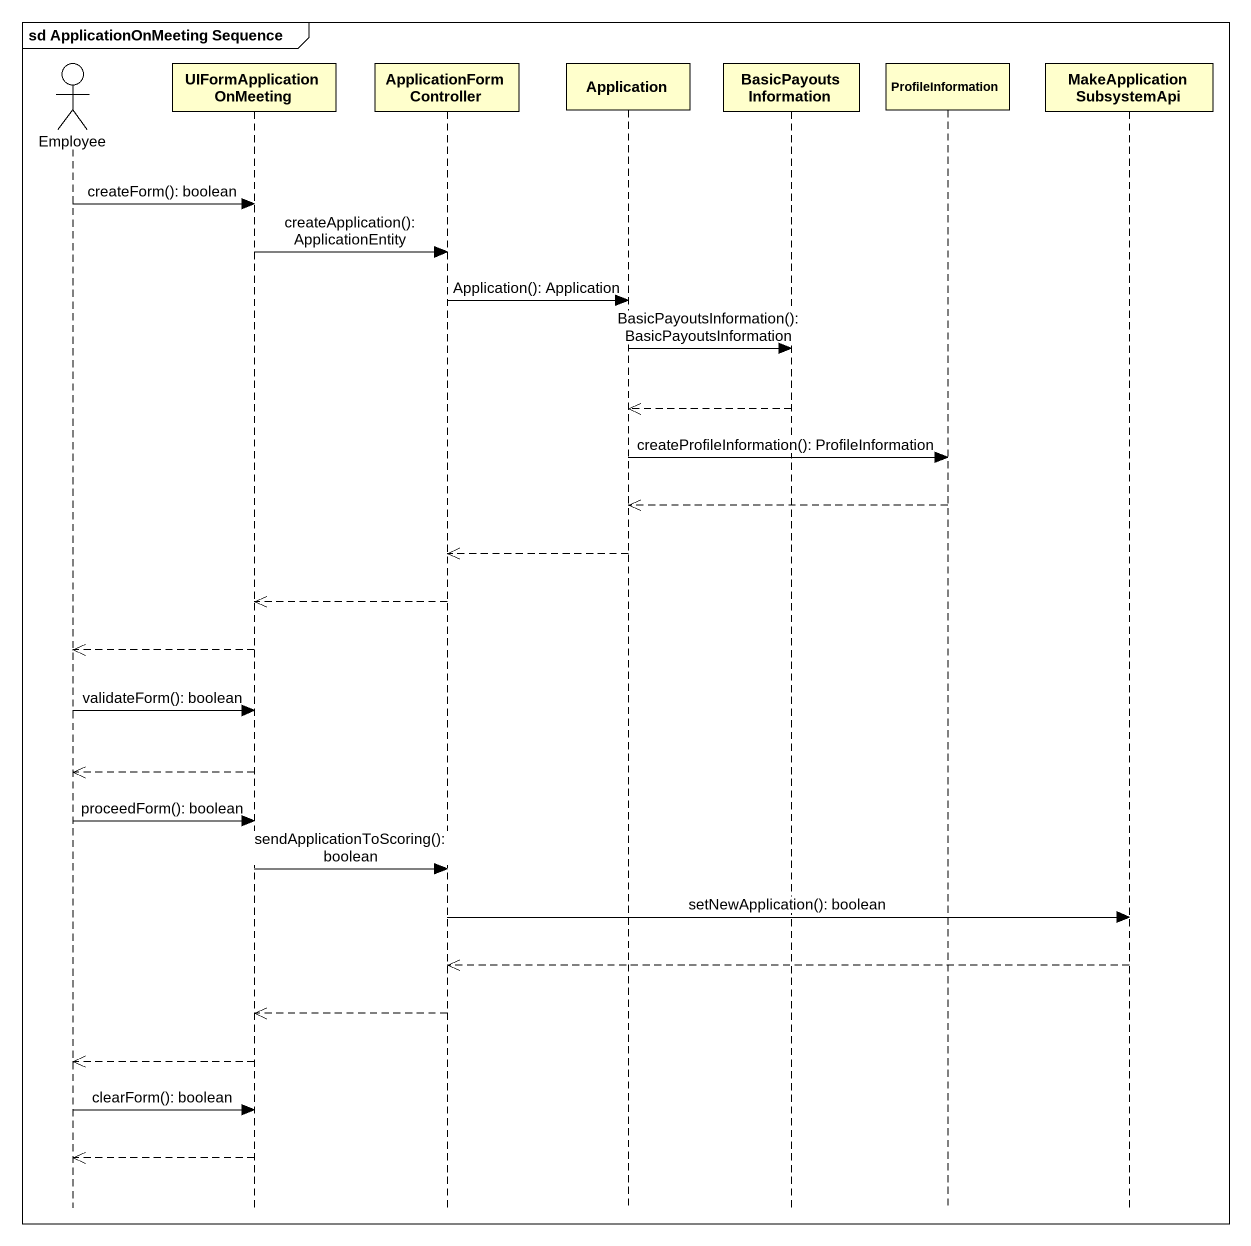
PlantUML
@startuml
mainframe sd ApplicationOnMeeting Sequence
hide footbox
actor Employee
participant UIFormApplicationOnMeeting
participant ApplicationFormController
participant Application
participant BasicPayoutsInformation
participant ProfileInformation
participant MakeApplicationSubsystemApi

Employee -> UIFormApplicationOnMeeting : createForm(): boolean
UIFormApplicationOnMeeting -> ApplicationFormController : createApplication(): ApplicationEntity
ApplicationFormController -> Application : Application(): Application
Application -> BasicPayoutsInformation : BasicPayoutsInformation(): BasicPayoutsInformation
BasicPayoutsInformation -->> Application
Application -> ProfileInformation : createProfileInformation(): ProfileInformation
ProfileInformation -->> Application
Application -->> ApplicationFormController
ApplicationFormController -->> UIFormApplicationOnMeeting
UIFormApplicationOnMeeting -->> Employee
Employee -> UIFormApplicationOnMeeting : validateForm(): boolean
UIFormApplicationOnMeeting -->> Employee
Employee -> UIFormApplicationOnMeeting : proceedForm(): boolean
UIFormApplicationOnMeeting -> ApplicationFormController : sendApplicationToScoring(): boolean
ApplicationFormController -> MakeApplicationSubsystemApi : setNewApplication(): boolean
MakeApplicationSubsystemApi -->> ApplicationFormController
ApplicationFormController -->> UIFormApplicationOnMeeting
UIFormApplicationOnMeeting -->> Employee
Employee -> UIFormApplicationOnMeeting : clearForm(): boolean
UIFormApplicationOnMeeting -->> Employee
@enduml
